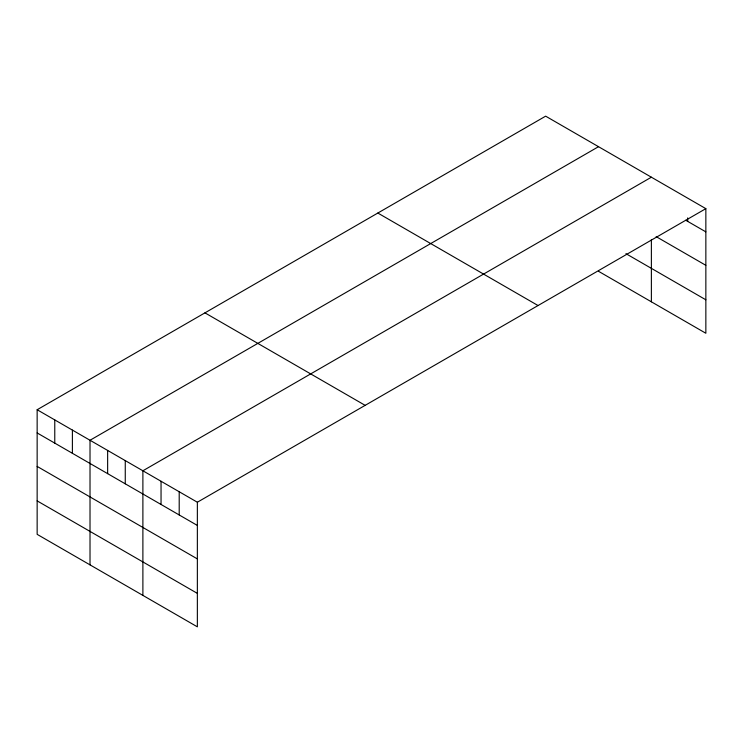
<?xml version="1.0" encoding="UTF-8"?>
<svg xmlns="http://www.w3.org/2000/svg" width="743" height="743" viewBox="0 0 743 743"><rect width="100%" height="100%" fill="white"/><g stroke="black" fill="none" stroke-linecap="round" stroke-linejoin="round"><path stroke-width="1.11" d="M37.15 409.737L197.359 502.231L197.359 626.841L37.15 534.347L37.15 409.737L545.641 116.159L705.85 208.653L705.85 333.263L598.514 271.288M598.514 146.687L90.014 440.265L90.014 564.866M651.379 177.206L142.888 470.783L142.888 595.394M197.359 502.231L705.85 208.653M685.78 220.281L705.85 231.862M656.162 236.636L705.85 265.325M625.922 253.66L705.85 299.8M377.843 213.046L538.043 305.54M204.957 312.859L365.157 405.353M37.15 432.946L197.359 525.44M37.15 466.409L197.359 558.903M37.15 500.884L197.359 593.378M687.693 217.903L687.693 221.386M651.379 239.627L651.379 301.816M179.202 491.745L179.202 514.955M161.045 481.269L161.045 504.478M125.261 460.614L125.261 483.823M107.642 450.434L107.642 473.644M72.396 430.086L72.396 453.295M54.768 419.916L54.768 443.125"/></g></svg>
